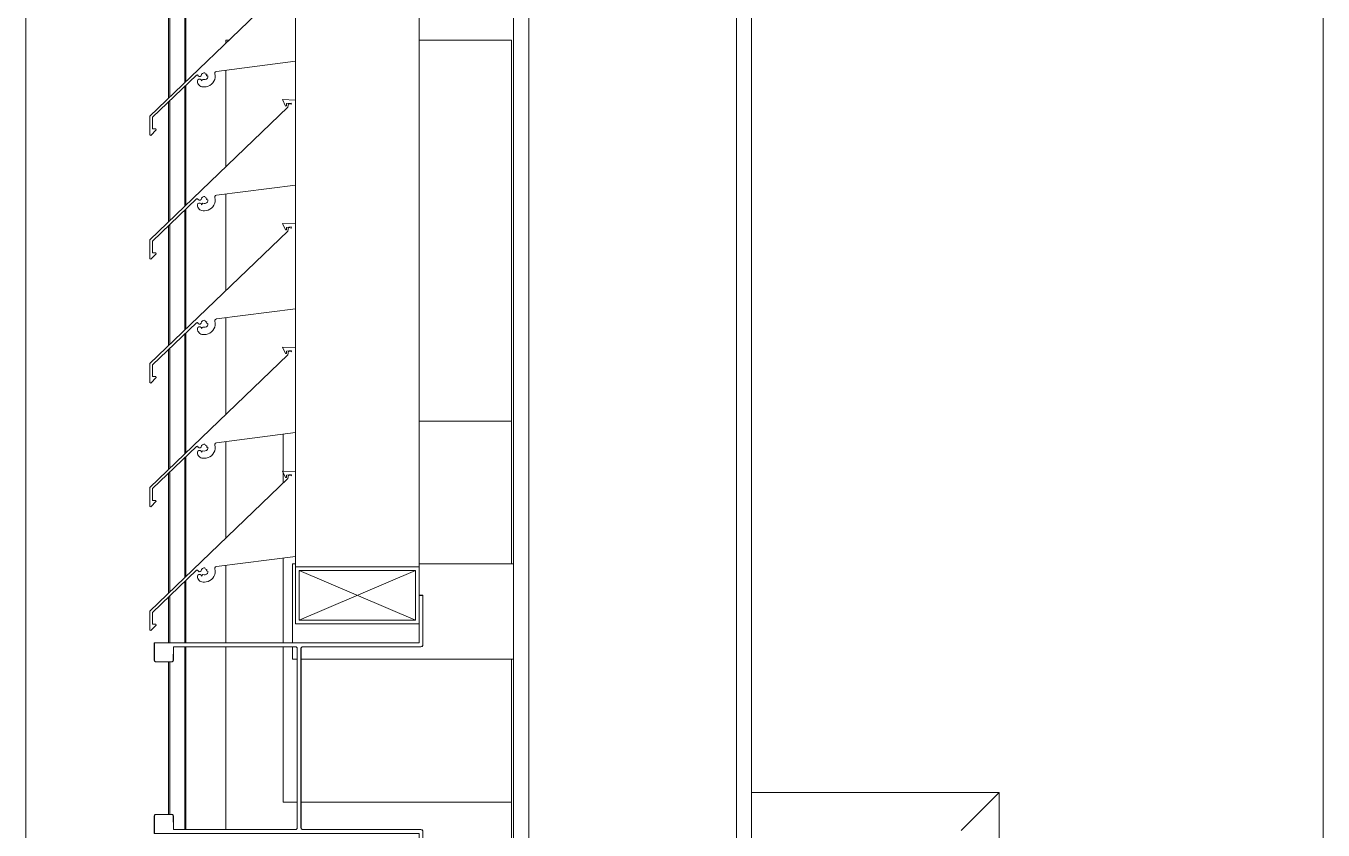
# Model space of a CAD drawing. Header units: millimetres. Extents: x -220592 to 404889, y -217665 to 38245.
# Drawn here: x 7563.93 to 7570.74, y -48102.04 to -48097.82 of the extents above; entities that cross this region are included whole.
import ezdxf

# ---------------------------------------------------------------- set-up
doc = ezdxf.new("R2010")
doc.units = ezdxf.units.MM
doc.linetypes.add('XKITLINE00', pattern=[0])
doc.layers.add('000 - 0_HIDE_OBJ_FRAMING_DEF_SUB_1', color=7, linetype='Continuous')
doc.layers.add('Part', color=7, linetype='Continuous', lineweight=0)

# ---------------------------------------------------------------- blocks, each defined once
blk = doc.blocks.new('*A13471')
at = {"layer": '000 - 0_HIDE_OBJ_FRAMING_DEF_SUB_1', "color": 7, "linetype": 'XKITLINE00', "lineweight": 0}
blk.add_line((-166.903352, 103.570892), (-166.903352, 122.690788), dxfattribs=at)
blk = doc.blocks.new('*A13473')
at = {"layer": '000 - 0_HIDE_OBJ_FRAMING_DEF_SUB_1', "color": 7, "linetype": 'XKITLINE00', "lineweight": 0}
blk.add_line((-166.903362, 103.570891), (-166.90336, 122.690788), dxfattribs=at)
blk = doc.blocks.new('*A13542')
at = {"layer": 'Part', "color": 7, "linetype": 'XKITLINE00', "lineweight": 0}
for p, q in [((-172.663349, 112.320764), (-172.64864, 112.320764)), ((-172.663349, 112.306641), (-172.663349, 112.320764)), ((-171.648652, 112.320764), (-171.163349, 112.320764)), ((-171.163349, 109.570764), (-171.163349, 112.320764)), ((-172.663349, 111.656641), (-172.663349, 112.163714)), ((-172.663349, 111.006641), (-172.663349, 111.513714)), ((-172.663349, 110.356641), (-172.663349, 110.863714)), ((-172.663349, 109.706641), (-172.663349, 110.213714)), ((-172.663349, 109.156207), (-172.663349, 109.563714)), ((-172.663349, 108.176529), (-172.663349, 109.135881)), ((-171.163349, 102.188511), (-171.163349, 109.070764))]:
    blk.add_line(p, q, dxfattribs=at)
blk = doc.blocks.new('*A14111')
at = {"layer": 'Part', "color": 7, "linetype": 'XKITLINE00', "lineweight": 0}
for p, q in [((-172.338255, 111.968789), (-173.063377, 111.272543)), ((-172.298462, 112.006123), (-172.366148, 112.008745)), ((-172.366148, 112.008745), (-172.350613, 111.975258)), ((-172.350613, 111.975258), (-172.34549, 111.97567)), ((-172.34549, 111.97567), (-172.345361, 111.987861)), ((-172.345361, 111.987861), (-172.320378, 111.991001)), ((-172.335358, 111.987332), (-172.338255, 111.968789)), ((-172.335358, 111.987332), (-172.318342, 111.984428)), ((-172.320378, 111.991001), (-172.318342, 111.984428)), ((-172.298455, 111.560453), (-172.298462, 112.006123)), ((-172.712461, 111.507423), (-172.298455, 111.560453)), ((-173.048341, 111.266176), (-172.817326, 111.487579)), ((-172.817326, 111.487579), (-172.812166, 111.488671)), ((-172.812166, 111.488671), (-172.808512, 111.484044)), ((-172.808512, 111.484044), (-172.804048, 111.48019)), ((-172.804048, 111.48019), (-172.798154, 111.480396)), ((-172.798154, 111.480396), (-172.793971, 111.484553)), ((-172.793971, 111.484553), (-172.790857, 111.492126)), ((-172.790857, 111.492126), (-172.78619, 111.496913)), ((-172.78619, 111.496913), (-172.780114, 111.499703)), ((-172.780114, 111.499703), (-172.773442, 111.500125)), ((-172.773442, 111.500125), (-172.77112, 111.492735)), ((-172.77112, 111.492735), (-172.763955, 111.491791)), ((-172.763955, 111.491791), (-172.765124, 111.484731)), ((-172.765124, 111.484731), (-172.757418, 111.483625)), ((-172.757418, 111.483625), (-172.757988, 111.477141)), ((-172.720912, 111.495159), (-172.720672, 111.500681)), ((-172.719426, 111.485025), (-172.720912, 111.495159)), ((-172.720672, 111.500681), (-172.717536, 111.505233)), ((-172.719801, 111.474789), (-172.719426, 111.485025)), ((-172.717536, 111.505233), (-172.712461, 111.507423)), ((-172.810019, 111.462761), (-172.812659, 111.457287)), ((-172.812659, 111.457287), (-172.812163, 111.449517)), ((-172.812163, 111.449517), (-172.810428, 111.444021)), ((-172.810428, 111.444021), (-172.807674, 111.438958)), ((-172.804875, 111.465998), (-172.810019, 111.462761)), ((-172.807674, 111.438958), (-172.804002, 111.434515)), ((-172.798797, 111.46601), (-172.804875, 111.465998)), ((-172.804002, 111.434515), (-172.799549, 111.430857)), ((-172.799549, 111.430857), (-172.794479, 111.428117)), ((-172.793641, 111.462792), (-172.798797, 111.46601)), ((-172.794479, 111.428117), (-172.788978, 111.426398)), ((-172.790699, 111.45732), (-172.793641, 111.462792)), ((-172.788669, 111.462301), (-172.790699, 111.45732)), ((-172.788978, 111.426398), (-172.78325, 111.425762)), ((-172.783858, 111.464708), (-172.788669, 111.462301)), ((-172.77794, 111.463803), (-172.783858, 111.464708)), ((-172.78325, 111.425762), (-172.776451, 111.425664)), ((-172.77144, 111.464147), (-172.77794, 111.463803)), ((-172.776451, 111.425664), (-172.766238, 111.426449)), ((-172.765472, 111.466745), (-172.77144, 111.464147)), ((-172.766238, 111.426449), (-172.756337, 111.429072)), ((-172.76079, 111.471267), (-172.765472, 111.466745)), ((-172.757988, 111.477141), (-172.76079, 111.471267)), ((-172.756337, 111.429072), (-172.747074, 111.433445)), ((-172.747074, 111.433445), (-172.738758, 111.439423)), ((-172.738758, 111.439423), (-172.731662, 111.44681)), ((-172.731662, 111.44681), (-172.726022, 111.45536)), ((-172.726022, 111.45536), (-172.722024, 111.46479)), ((-172.722024, 111.46479), (-172.719801, 111.474789)), ((-173.063377, 111.272543), (-173.062824, 111.173392)), ((-173.047999, 111.20483), (-173.048341, 111.266176)), ((-173.030579, 111.204733), (-173.047999, 111.20483)), ((-173.062824, 111.173392), (-173.058143, 111.170923)), ((-173.058143, 111.170923), (-173.029494, 111.199812)), ((-173.029494, 111.199812), (-173.030579, 111.204733))]:
    blk.add_line(p, q, dxfattribs=at)
blk = doc.blocks.new('*A14112')
at = {"layer": 'Part', "color": 7, "linetype": 'XKITLINE00', "lineweight": 0}
for p, q in [((-172.298462, 112.656123), (-172.366148, 112.658745)), ((-172.366148, 112.658745), (-172.350613, 112.625258)), ((-172.34549, 112.62567), (-172.345361, 112.637861)), ((-172.345361, 112.637861), (-172.320378, 112.641001)), ((-172.335358, 112.637332), (-172.338255, 112.618789)), ((-172.335358, 112.637332), (-172.318342, 112.634428)), ((-172.320378, 112.641001), (-172.318342, 112.634428)), ((-172.298455, 112.210453), (-172.298462, 112.656123)), ((-172.338255, 112.618789), (-173.063377, 111.922543)), ((-172.350613, 112.625258), (-172.34549, 112.62567)), ((-172.712461, 112.157423), (-172.298455, 112.210453)), ((-173.048341, 111.916176), (-172.817326, 112.137579)), ((-172.817326, 112.137579), (-172.812166, 112.138671)), ((-172.810019, 112.112761), (-172.812659, 112.107287)), ((-172.812659, 112.107287), (-172.812163, 112.099517)), ((-172.812166, 112.138671), (-172.808512, 112.134044)), ((-172.812163, 112.099517), (-172.810428, 112.094021)), ((-172.810428, 112.094021), (-172.807674, 112.088958)), ((-172.804875, 112.115998), (-172.810019, 112.112761)), ((-172.808512, 112.134044), (-172.804048, 112.13019)), ((-172.798797, 112.11601), (-172.804875, 112.115998)), ((-172.804048, 112.13019), (-172.798154, 112.130396)), ((-172.793641, 112.112792), (-172.798797, 112.11601)), ((-172.798154, 112.130396), (-172.793971, 112.134553)), ((-172.793971, 112.134553), (-172.790857, 112.142126)), ((-172.790699, 112.10732), (-172.793641, 112.112792)), ((-172.790857, 112.142126), (-172.78619, 112.146913)), ((-172.788669, 112.112301), (-172.790699, 112.10732)), ((-172.783858, 112.114708), (-172.788669, 112.112301)), ((-172.78619, 112.146913), (-172.780114, 112.149703)), ((-172.77794, 112.113803), (-172.783858, 112.114708)), ((-172.780114, 112.149703), (-172.773442, 112.150125)), ((-172.77144, 112.114147), (-172.77794, 112.113803)), ((-172.773442, 112.150125), (-172.77112, 112.142735)), ((-172.765472, 112.116745), (-172.77144, 112.114147)), ((-172.77112, 112.142735), (-172.763955, 112.141791)), ((-172.76079, 112.121267), (-172.765472, 112.116745)), ((-172.763955, 112.141791), (-172.765124, 112.134731)), ((-172.765124, 112.134731), (-172.757418, 112.133625)), ((-172.757988, 112.127141), (-172.76079, 112.121267)), ((-172.757418, 112.133625), (-172.757988, 112.127141)), ((-172.738758, 112.089423), (-172.731662, 112.09681)), ((-172.731662, 112.09681), (-172.726022, 112.10536)), ((-172.726022, 112.10536), (-172.722024, 112.11479)), ((-172.722024, 112.11479), (-172.719801, 112.124789)), ((-172.720912, 112.145159), (-172.720672, 112.150681)), ((-172.719426, 112.135025), (-172.720912, 112.145159)), ((-172.720672, 112.150681), (-172.717536, 112.155233)), ((-172.719801, 112.124789), (-172.719426, 112.135025)), ((-172.717536, 112.155233), (-172.712461, 112.157423)), ((-172.807674, 112.088958), (-172.804002, 112.084515)), ((-172.804002, 112.084515), (-172.799549, 112.080857)), ((-172.799549, 112.080857), (-172.794479, 112.078117)), ((-172.794479, 112.078117), (-172.788978, 112.076398)), ((-172.788978, 112.076398), (-172.78325, 112.075762)), ((-172.78325, 112.075762), (-172.776451, 112.075664)), ((-172.776451, 112.075664), (-172.766238, 112.076449)), ((-172.766238, 112.076449), (-172.756337, 112.079072)), ((-172.756337, 112.079072), (-172.747074, 112.083445)), ((-172.747074, 112.083445), (-172.738758, 112.089423)), ((-173.063377, 111.922543), (-173.062824, 111.823392)), ((-173.047999, 111.85483), (-173.048341, 111.916176)), ((-173.062824, 111.823392), (-173.058143, 111.820923)), ((-173.058143, 111.820923), (-173.029494, 111.849812)), ((-173.030579, 111.854733), (-173.047999, 111.85483)), ((-173.029494, 111.849812), (-173.030579, 111.854733))]:
    blk.add_line(p, q, dxfattribs=at)
blk = doc.blocks.new('*A14121')
at = {"layer": 'Part', "color": 7, "linetype": 'XKITLINE00', "lineweight": 0}
for p, q in [((-172.298652, 109.256249), (-172.298652, 109.556249)), ((-171.648652, 109.556249), (-172.298652, 109.556249)), ((-172.278652, 109.276249), (-171.668652, 109.536249)), ((-172.278652, 109.536249), (-171.668652, 109.276249)), ((-172.278652, 109.276249), (-172.278652, 109.536249)), ((-172.278652, 109.536249), (-171.668652, 109.536249)), ((-171.668652, 109.536249), (-171.668652, 109.276249)), ((-171.648652, 109.256249), (-171.648652, 109.556249)), ((-172.298652, 109.256249), (-171.648652, 109.256249)), ((-171.668652, 109.276249), (-172.278652, 109.276249))]:
    blk.add_line(p, q, dxfattribs=at)
blk = doc.blocks.new('*A14122')
at = {"layer": 'Part', "color": 7, "linetype": 'XKITLINE00', "lineweight": 0}
for p, q in [((-171.648937, 109.40603), (-171.648981, 109.15603)), ((-171.628937, 109.406027), (-171.648937, 109.40603)), ((-171.628982, 109.146027), (-171.628937, 109.406027)), ((-171.648981, 109.15603), (-173.03898, 109.156273)), ((-173.03898, 109.156273), (-173.038236, 109.062446)), ((-172.938996, 109.066255), (-172.938984, 109.136255)), ((-172.938984, 109.136255), (-172.295157, 109.135382)), ((-172.295157, 109.135382), (-172.29067, 109.131698)), ((-172.29067, 109.131698), (-172.288986, 109.126142)), ((-172.288986, 109.126142), (-172.289912, 108.182315)), ((-172.26915, 108.186138), (-172.268986, 109.126138)), ((-172.268986, 109.126138), (-172.268224, 109.129965)), ((-172.268224, 109.129965), (-172.26454, 109.134452)), ((-172.26454, 109.134452), (-172.258984, 109.136137)), ((-172.258984, 109.136137), (-171.635157, 109.136789)), ((-171.635157, 109.136789), (-171.630669, 109.140471)), ((-171.630669, 109.140471), (-171.628982, 109.146027)), ((-173.038236, 109.062446), (-173.034553, 109.057957)), ((-173.034553, 109.057957), (-173.028998, 109.056271)), ((-173.028998, 109.056271), (-172.945171, 109.057018)), ((-172.945171, 109.057018), (-172.940682, 109.0607)), ((-172.940682, 109.0607), (-172.938996, 109.066255)), ((-173.039139, 108.246273), (-173.039155, 108.156273)), ((-173.037453, 108.251828), (-173.039139, 108.246273)), ((-173.032965, 108.25551), (-173.037453, 108.251828)), ((-172.949138, 108.256257), (-173.032965, 108.25551)), ((-172.943582, 108.254571), (-172.949138, 108.256257)), ((-172.9399, 108.250082), (-172.943582, 108.254571)), ((-172.939152, 108.176255), (-172.9399, 108.250082)), ((-173.039155, 108.156273), (-171.649155, 108.15603)), ((-172.299152, 108.176144), (-172.939152, 108.176255)), ((-172.293596, 108.177828), (-172.299152, 108.176144)), ((-172.289912, 108.182315), (-172.293596, 108.177828)), ((-172.267465, 108.180582), (-172.26915, 108.186138)), ((-172.262978, 108.176899), (-172.267465, 108.180582)), ((-171.639152, 108.176028), (-172.262978, 108.176899)), ((-171.649155, 108.15603), (-171.649199, 107.90603)), ((-171.633596, 108.174342), (-171.639152, 108.176028)), ((-171.629914, 108.169854), (-171.633596, 108.174342)), ((-171.629199, 107.906027), (-171.629914, 108.169854)), ((-171.649199, 107.90603), (-171.629199, 107.906027))]:
    blk.add_line(p, q, dxfattribs=at)
blk = doc.blocks.new('*A14123')
at = {"layer": 'Part', "color": 7, "linetype": 'XKITLINE00', "lineweight": 0}
for p, q in [((-171.629199, 109.406383), (-171.649199, 109.40638)), ((-171.649199, 109.40638), (-171.649155, 109.15638)), ((-171.629914, 109.142556), (-171.629199, 109.406383)), ((-171.649155, 109.15638), (-173.039155, 109.156137)), ((-173.039155, 109.156137), (-173.039139, 109.066137)), ((-172.9399, 109.062328), (-172.939152, 109.136155)), ((-172.939152, 109.136155), (-172.299152, 109.136266)), ((-172.299152, 109.136266), (-172.293596, 109.134582)), ((-172.293596, 109.134582), (-172.289912, 109.130095)), ((-172.289912, 109.130095), (-172.288986, 108.186268)), ((-172.26915, 109.126272), (-172.267465, 109.131828)), ((-172.268986, 108.186272), (-172.26915, 109.126272)), ((-172.267465, 109.131828), (-172.262978, 109.135511)), ((-172.262978, 109.135511), (-171.639152, 109.136381)), ((-171.639152, 109.136381), (-171.633596, 109.138068)), ((-171.633596, 109.138068), (-171.629914, 109.142556)), ((-173.039139, 109.066137), (-173.037453, 109.060582)), ((-173.037453, 109.060582), (-173.032965, 109.056899)), ((-173.032965, 109.056899), (-172.949138, 109.056153)), ((-172.949138, 109.056153), (-172.943582, 109.057839)), ((-172.943582, 109.057839), (-172.9399, 109.062328)), ((-173.038236, 108.249964), (-173.03898, 108.156137)), ((-173.034553, 108.254453), (-173.038236, 108.249964)), ((-173.028998, 108.256139), (-173.034553, 108.254453)), ((-172.945171, 108.255392), (-173.028998, 108.256139)), ((-172.940682, 108.25171), (-172.945171, 108.255392)), ((-172.938996, 108.246155), (-172.940682, 108.25171)), ((-172.938984, 108.176155), (-172.938996, 108.246155)), ((-173.03898, 108.156137), (-171.648981, 108.15638)), ((-172.295157, 108.177028), (-172.938984, 108.176155)), ((-172.29067, 108.180712), (-172.295157, 108.177028)), ((-172.288986, 108.186268), (-172.29067, 108.180712)), ((-172.268224, 108.182445), (-172.268986, 108.186272)), ((-172.26454, 108.177958), (-172.268224, 108.182445)), ((-172.258984, 108.176273), (-172.26454, 108.177958)), ((-171.635157, 108.175621), (-172.258984, 108.176273)), ((-171.648981, 108.15638), (-171.648937, 107.90638)), ((-171.630669, 108.171939), (-171.635157, 108.175621)), ((-171.628982, 108.166383), (-171.630669, 108.171939)), ((-171.628937, 107.906383), (-171.628982, 108.166383)), ((-171.648937, 107.90638), (-171.628937, 107.906383))]:
    blk.add_line(p, q, dxfattribs=at)
blk = doc.blocks.new('*A14127')
at = {"layer": '000 - 0_HIDE_OBJ_FRAMING_DEF_SUB_1', "color": 7, "linetype": 'XKITLINE00', "lineweight": 0}
for p, q in [((-171.153485, 122.440805), (-171.153485, 103.820832)), ((-171.073485, 103.820832), (-171.073485, 122.440805)), ((-169.983485, 103.820832), (-169.983485, 122.440805)), ((-169.903485, 107.570805), (-169.903485, 118.690805))]:
    blk.add_line(p, q, dxfattribs=at)
blk = doc.blocks.new('*A14128')
at = {"layer": 'Part', "color": 7, "linetype": 'XKITLINE00', "lineweight": 0}
for p, q in [((-171.648652, 109.556249), (-171.648652, 122.756135)), ((-172.298652, 112.006131), (-172.298652, 112.210427)), ((-172.298652, 111.356131), (-172.298652, 111.560427)), ((-172.298652, 110.706131), (-172.298652, 110.910427)), ((-172.298652, 110.056131), (-172.298652, 110.260427)), ((-172.298652, 109.556249), (-172.298652, 109.610427))]:
    blk.add_line(p, q, dxfattribs=at)
blk = doc.blocks.new('*A14129')
at = {"layer": '000 - 0_HIDE_OBJ_FRAMING_DEF_SUB_1', "color": 7, "linetype": 'XKITLINE00', "lineweight": 0}
for p, q in [((-173.713199, 102.288511), (-173.713199, 115.088511)), ((-172.87913, 112.099453), (-172.87913, 112.728347)), ((-172.873025, 112.105315), (-172.873025, 112.734198)), ((-172.964598, 112.017389), (-172.964598, 112.646435)), ((-172.958493, 112.02325), (-172.958493, 112.652286)), ((-172.87913, 111.449453), (-172.87913, 112.078347)), ((-172.873025, 111.455315), (-172.873025, 112.084198)), ((-172.964598, 111.367389), (-172.964598, 111.996435)), ((-172.958493, 111.37325), (-172.958493, 112.002286)), ((-172.87913, 110.799453), (-172.87913, 111.428347)), ((-172.873025, 110.805315), (-172.873025, 111.434198)), ((-172.964598, 110.717389), (-172.964598, 111.346435)), ((-172.958493, 110.72325), (-172.958493, 111.352286)), ((-172.87913, 110.149453), (-172.87913, 110.778347)), ((-172.873025, 110.155315), (-172.873025, 110.784198)), ((-172.964598, 110.067389), (-172.964598, 110.696435)), ((-172.958493, 110.07325), (-172.958493, 110.702286)), ((-172.87913, 109.499453), (-172.87913, 110.128347)), ((-172.873025, 109.505315), (-172.873025, 110.134198)), ((-172.958493, 109.42325), (-172.958493, 110.052286)), ((-172.964598, 109.417389), (-172.964598, 110.046435)), ((-172.87913, 109.156245), (-172.87913, 109.478347)), ((-172.873025, 109.156244), (-172.873025, 109.484198)), ((-172.964598, 109.15626), (-172.964598, 109.396435)), ((-172.958493, 109.156259), (-172.958493, 109.402286)), ((-172.87913, 108.176245), (-172.87913, 109.136174)), ((-172.873025, 108.176244), (-172.873025, 109.136166)), ((-172.964598, 108.256119), (-172.964598, 109.056291)), ((-172.958493, 108.256174), (-172.958493, 109.056236))]:
    blk.add_line(p, q, dxfattribs=at)
blk = doc.blocks.new('*A14140')
at = {"layer": 'Part', "color": 7, "linetype": 'XKITLINE00', "lineweight": 0}
for p, q in [((-172.313349, 109.570764), (-172.298652, 109.570764)), ((-172.313349, 109.156264), (-172.313349, 109.570764)), ((-171.648652, 109.570764), (-171.153485, 109.570764)), ((-172.313349, 109.070764), (-172.313349, 109.135406)), ((-172.313349, 109.070764), (-172.289853, 109.070764)), ((-172.268995, 109.070764), (-171.153485, 109.070764))]:
    blk.add_line(p, q, dxfattribs=at)
blk = doc.blocks.new('*A14141')
at = {"layer": 'Part', "color": 7, "linetype": 'XKITLINE00', "lineweight": 0}
for p, q in [((-171.648652, 110.320764), (-171.163349, 110.320764)), ((-171.163349, 109.570764), (-171.163349, 110.320764)), ((-172.363349, 110.058637), (-172.363349, 110.252141)), ((-172.363349, 109.994694), (-172.363349, 110.052712)), ((-172.363349, 109.156255), (-172.363349, 109.602141)), ((-172.363349, 108.320764), (-172.363349, 109.135474)), ((-171.163349, 108.320764), (-171.163349, 109.070764)), ((-172.363349, 108.320764), (-172.289776, 108.320764)), ((-172.269009, 108.320764), (-171.163349, 108.320764))]:
    blk.add_line(p, q, dxfattribs=at)
blk = doc.blocks.new('*A14145')
at = {"layer": '000 - 0_HIDE_OBJ_FRAMING_DEF_SUB_1', "color": 7, "linetype": 'XKITLINE00', "lineweight": 0}
for p, q in [((-168.603485, 108.370805), (-169.903485, 108.370805)), ((-168.803485, 108.170805), (-168.603485, 108.370805)), ((-168.603485, 108.370805), (-168.603485, 105.770805)), ((-168.803485, 105.970805), (-168.603485, 105.770805)), ((-168.603485, 105.770805), (-169.903485, 105.770805))]:
    blk.add_line(p, q, dxfattribs=at)
blk = doc.blocks.new('*A14180')
at = {"layer": 'Part', "color": 7, "linetype": 'XKITLINE00', "lineweight": 0}
for p, q in [((-172.298462, 110.056123), (-172.366148, 110.058745)), ((-172.366148, 110.058745), (-172.350613, 110.025258)), ((-172.298455, 109.610453), (-172.298462, 110.056123)), ((-172.338255, 110.018789), (-173.063377, 109.322543)), ((-172.350613, 110.025258), (-172.34549, 110.02567)), ((-172.34549, 110.02567), (-172.345361, 110.037861)), ((-172.345361, 110.037861), (-172.320378, 110.041001)), ((-172.335358, 110.037332), (-172.338255, 110.018789)), ((-172.335358, 110.037332), (-172.318342, 110.034428)), ((-172.320378, 110.041001), (-172.318342, 110.034428)), ((-172.712461, 109.557423), (-172.298455, 109.610453)), ((-173.048341, 109.316176), (-172.817326, 109.537579)), ((-172.817326, 109.537579), (-172.812166, 109.538671)), ((-172.810019, 109.512761), (-172.812659, 109.507287)), ((-172.812659, 109.507287), (-172.812163, 109.499517)), ((-172.812166, 109.538671), (-172.808512, 109.534044)), ((-172.804875, 109.515998), (-172.810019, 109.512761)), ((-172.808512, 109.534044), (-172.804048, 109.53019)), ((-172.798797, 109.51601), (-172.804875, 109.515998)), ((-172.804048, 109.53019), (-172.798154, 109.530396)), ((-172.793641, 109.512792), (-172.798797, 109.51601)), ((-172.798154, 109.530396), (-172.793971, 109.534553)), ((-172.793971, 109.534553), (-172.790857, 109.542126)), ((-172.790699, 109.50732), (-172.793641, 109.512792)), ((-172.790857, 109.542126), (-172.78619, 109.546913)), ((-172.788669, 109.512301), (-172.790699, 109.50732)), ((-172.783858, 109.514708), (-172.788669, 109.512301)), ((-172.78619, 109.546913), (-172.780114, 109.549703)), ((-172.77794, 109.513803), (-172.783858, 109.514708)), ((-172.780114, 109.549703), (-172.773442, 109.550125)), ((-172.77144, 109.514147), (-172.77794, 109.513803)), ((-172.773442, 109.550125), (-172.77112, 109.542735)), ((-172.765472, 109.516745), (-172.77144, 109.514147)), ((-172.77112, 109.542735), (-172.763955, 109.541791)), ((-172.76079, 109.521267), (-172.765472, 109.516745)), ((-172.763955, 109.541791), (-172.765124, 109.534731)), ((-172.765124, 109.534731), (-172.757418, 109.533625)), ((-172.757988, 109.527141), (-172.76079, 109.521267)), ((-172.757418, 109.533625), (-172.757988, 109.527141)), ((-172.731662, 109.49681), (-172.726022, 109.50536)), ((-172.726022, 109.50536), (-172.722024, 109.51479)), ((-172.722024, 109.51479), (-172.719801, 109.524789)), ((-172.720912, 109.545159), (-172.720672, 109.550681)), ((-172.719426, 109.535025), (-172.720912, 109.545159)), ((-172.720672, 109.550681), (-172.717536, 109.555233)), ((-172.719801, 109.524789), (-172.719426, 109.535025)), ((-172.717536, 109.555233), (-172.712461, 109.557423)), ((-172.812163, 109.499517), (-172.810428, 109.494021)), ((-172.810428, 109.494021), (-172.807674, 109.488958)), ((-172.807674, 109.488958), (-172.804002, 109.484515)), ((-172.804002, 109.484515), (-172.799549, 109.480857)), ((-172.799549, 109.480857), (-172.794479, 109.478117)), ((-172.794479, 109.478117), (-172.788978, 109.476398)), ((-172.788978, 109.476398), (-172.78325, 109.475762)), ((-172.78325, 109.475762), (-172.776451, 109.475664)), ((-172.776451, 109.475664), (-172.766238, 109.476449)), ((-172.766238, 109.476449), (-172.756337, 109.479072)), ((-172.756337, 109.479072), (-172.747074, 109.483445)), ((-172.747074, 109.483445), (-172.738758, 109.489423)), ((-172.738758, 109.489423), (-172.731662, 109.49681)), ((-173.063377, 109.322543), (-173.062824, 109.223392)), ((-173.047999, 109.25483), (-173.048341, 109.316176)), ((-173.058143, 109.220923), (-173.029494, 109.249812)), ((-173.030579, 109.254733), (-173.047999, 109.25483)), ((-173.029494, 109.249812), (-173.030579, 109.254733)), ((-173.062824, 109.223392), (-173.058143, 109.220923))]:
    blk.add_line(p, q, dxfattribs=at)
blk = doc.blocks.new('*A14181')
at = {"layer": 'Part', "color": 7, "linetype": 'XKITLINE00', "lineweight": 0}
for p, q in [((-172.338255, 110.668789), (-173.063377, 109.972543)), ((-172.298462, 110.706123), (-172.366148, 110.708745)), ((-172.366148, 110.708745), (-172.350613, 110.675258)), ((-172.350613, 110.675258), (-172.34549, 110.67567)), ((-172.34549, 110.67567), (-172.345361, 110.687861)), ((-172.345361, 110.687861), (-172.320378, 110.691001)), ((-172.335358, 110.687332), (-172.338255, 110.668789)), ((-172.335358, 110.687332), (-172.318342, 110.684428)), ((-172.320378, 110.691001), (-172.318342, 110.684428)), ((-172.298455, 110.260453), (-172.298462, 110.706123)), ((-172.712461, 110.207423), (-172.298455, 110.260453)), ((-173.048341, 109.966176), (-172.817326, 110.187579)), ((-172.817326, 110.187579), (-172.812166, 110.188671)), ((-172.812166, 110.188671), (-172.808512, 110.184044)), ((-172.808512, 110.184044), (-172.804048, 110.18019)), ((-172.798154, 110.180396), (-172.793971, 110.184553)), ((-172.793971, 110.184553), (-172.790857, 110.192126)), ((-172.790857, 110.192126), (-172.78619, 110.196913)), ((-172.78619, 110.196913), (-172.780114, 110.199703)), ((-172.780114, 110.199703), (-172.773442, 110.200125)), ((-172.773442, 110.200125), (-172.77112, 110.192735)), ((-172.77112, 110.192735), (-172.763955, 110.191791)), ((-172.763955, 110.191791), (-172.765124, 110.184731)), ((-172.765124, 110.184731), (-172.757418, 110.183625)), ((-172.757418, 110.183625), (-172.757988, 110.177141)), ((-172.720912, 110.195159), (-172.720672, 110.200681)), ((-172.719426, 110.185025), (-172.720912, 110.195159)), ((-172.720672, 110.200681), (-172.717536, 110.205233)), ((-172.719801, 110.174789), (-172.719426, 110.185025)), ((-172.717536, 110.205233), (-172.712461, 110.207423)), ((-172.810019, 110.162761), (-172.812659, 110.157287)), ((-172.812659, 110.157287), (-172.812163, 110.149517)), ((-172.812163, 110.149517), (-172.810428, 110.144021)), ((-172.810428, 110.144021), (-172.807674, 110.138958)), ((-172.804875, 110.165998), (-172.810019, 110.162761)), ((-172.807674, 110.138958), (-172.804002, 110.134515)), ((-172.798797, 110.16601), (-172.804875, 110.165998)), ((-172.804048, 110.18019), (-172.798154, 110.180396)), ((-172.804002, 110.134515), (-172.799549, 110.130857)), ((-172.799549, 110.130857), (-172.794479, 110.128117)), ((-172.793641, 110.162792), (-172.798797, 110.16601)), ((-172.794479, 110.128117), (-172.788978, 110.126398)), ((-172.790699, 110.15732), (-172.793641, 110.162792)), ((-172.788669, 110.162301), (-172.790699, 110.15732)), ((-172.788978, 110.126398), (-172.78325, 110.125762)), ((-172.783858, 110.164708), (-172.788669, 110.162301)), ((-172.77794, 110.163803), (-172.783858, 110.164708)), ((-172.78325, 110.125762), (-172.776451, 110.125664)), ((-172.77144, 110.164147), (-172.77794, 110.163803)), ((-172.776451, 110.125664), (-172.766238, 110.126449)), ((-172.765472, 110.166745), (-172.77144, 110.164147)), ((-172.766238, 110.126449), (-172.756337, 110.129072)), ((-172.76079, 110.171267), (-172.765472, 110.166745)), ((-172.757988, 110.177141), (-172.76079, 110.171267)), ((-172.756337, 110.129072), (-172.747074, 110.133445)), ((-172.747074, 110.133445), (-172.738758, 110.139423)), ((-172.738758, 110.139423), (-172.731662, 110.14681)), ((-172.731662, 110.14681), (-172.726022, 110.15536)), ((-172.726022, 110.15536), (-172.722024, 110.16479)), ((-172.722024, 110.16479), (-172.719801, 110.174789)), ((-173.063377, 109.972543), (-173.062824, 109.873392)), ((-173.047999, 109.90483), (-173.048341, 109.966176)), ((-173.062824, 109.873392), (-173.058143, 109.870923)), ((-173.058143, 109.870923), (-173.029494, 109.899812)), ((-173.030579, 109.904733), (-173.047999, 109.90483)), ((-173.029494, 109.899812), (-173.030579, 109.904733))]:
    blk.add_line(p, q, dxfattribs=at)
blk = doc.blocks.new('*A14182')
at = {"layer": 'Part', "color": 7, "linetype": 'XKITLINE00', "lineweight": 0}
for p, q in [((-172.298462, 111.356123), (-172.366148, 111.358745)), ((-172.366148, 111.358745), (-172.350613, 111.325258)), ((-172.345361, 111.337861), (-172.320378, 111.341001)), ((-172.320378, 111.341001), (-172.318342, 111.334428)), ((-172.298455, 110.910453), (-172.298462, 111.356123)), ((-172.338255, 111.318789), (-173.063377, 110.622543)), ((-172.350613, 111.325258), (-172.34549, 111.32567)), ((-172.34549, 111.32567), (-172.345361, 111.337861)), ((-172.335358, 111.337332), (-172.338255, 111.318789)), ((-172.335358, 111.337332), (-172.318342, 111.334428)), ((-172.712461, 110.857423), (-172.298455, 110.910453)), ((-173.048341, 110.616176), (-172.817326, 110.837579)), ((-172.817326, 110.837579), (-172.812166, 110.838671)), ((-172.810019, 110.812761), (-172.812659, 110.807287)), ((-172.812659, 110.807287), (-172.812163, 110.799517)), ((-172.812166, 110.838671), (-172.808512, 110.834044)), ((-172.812163, 110.799517), (-172.810428, 110.794021)), ((-172.804875, 110.815998), (-172.810019, 110.812761)), ((-172.808512, 110.834044), (-172.804048, 110.83019)), ((-172.798797, 110.81601), (-172.804875, 110.815998)), ((-172.804048, 110.83019), (-172.798154, 110.830396)), ((-172.793641, 110.812792), (-172.798797, 110.81601)), ((-172.798154, 110.830396), (-172.793971, 110.834553)), ((-172.793971, 110.834553), (-172.790857, 110.842126)), ((-172.790699, 110.80732), (-172.793641, 110.812792)), ((-172.790857, 110.842126), (-172.78619, 110.846913)), ((-172.788669, 110.812301), (-172.790699, 110.80732)), ((-172.783858, 110.814708), (-172.788669, 110.812301)), ((-172.78619, 110.846913), (-172.780114, 110.849703)), ((-172.77794, 110.813803), (-172.783858, 110.814708)), ((-172.780114, 110.849703), (-172.773442, 110.850125)), ((-172.77144, 110.814147), (-172.77794, 110.813803)), ((-172.773442, 110.850125), (-172.77112, 110.842735)), ((-172.765472, 110.816745), (-172.77144, 110.814147)), ((-172.77112, 110.842735), (-172.763955, 110.841791)), ((-172.76079, 110.821267), (-172.765472, 110.816745)), ((-172.763955, 110.841791), (-172.765124, 110.834731)), ((-172.765124, 110.834731), (-172.757418, 110.833625)), ((-172.757988, 110.827141), (-172.76079, 110.821267)), ((-172.757418, 110.833625), (-172.757988, 110.827141)), ((-172.738758, 110.789423), (-172.731662, 110.79681)), ((-172.731662, 110.79681), (-172.726022, 110.80536)), ((-172.726022, 110.80536), (-172.722024, 110.81479)), ((-172.722024, 110.81479), (-172.719801, 110.824789)), ((-172.720912, 110.845159), (-172.720672, 110.850681)), ((-172.719426, 110.835025), (-172.720912, 110.845159)), ((-172.720672, 110.850681), (-172.717536, 110.855233)), ((-172.719801, 110.824789), (-172.719426, 110.835025)), ((-172.717536, 110.855233), (-172.712461, 110.857423)), ((-172.810428, 110.794021), (-172.807674, 110.788958)), ((-172.807674, 110.788958), (-172.804002, 110.784515)), ((-172.804002, 110.784515), (-172.799549, 110.780857)), ((-172.799549, 110.780857), (-172.794479, 110.778117)), ((-172.794479, 110.778117), (-172.788978, 110.776398)), ((-172.788978, 110.776398), (-172.78325, 110.775762)), ((-172.78325, 110.775762), (-172.776451, 110.775664)), ((-172.776451, 110.775664), (-172.766238, 110.776449)), ((-172.766238, 110.776449), (-172.756337, 110.779072)), ((-172.756337, 110.779072), (-172.747074, 110.783445)), ((-172.747074, 110.783445), (-172.738758, 110.789423)), ((-173.063377, 110.622543), (-173.062824, 110.523392)), ((-173.047999, 110.55483), (-173.048341, 110.616176)), ((-173.058143, 110.520923), (-173.029494, 110.549812)), ((-173.030579, 110.554733), (-173.047999, 110.55483)), ((-173.029494, 110.549812), (-173.030579, 110.554733)), ((-173.062824, 110.523392), (-173.058143, 110.520923))]:
    blk.add_line(p, q, dxfattribs=at)

msp = doc.modelspace()

# ---------------------------------------------------------------- block references
at = {"color": 7, "lineweight": 0}
for name in ['*A13471', '*A13473', '*A14128', '*A14127', '*A14129', '*A14112', '*A13542', '*A14111', '*A14182', '*A14181', '*A14141', '*A14180', '*A14140', '*A14121', '*A14123', '*A14122', '*A14145']:
    msp.add_blockref(name, (7737.6457, -48210.2152), dxfattribs=at)

doc.saveas('drawing.dxf')
